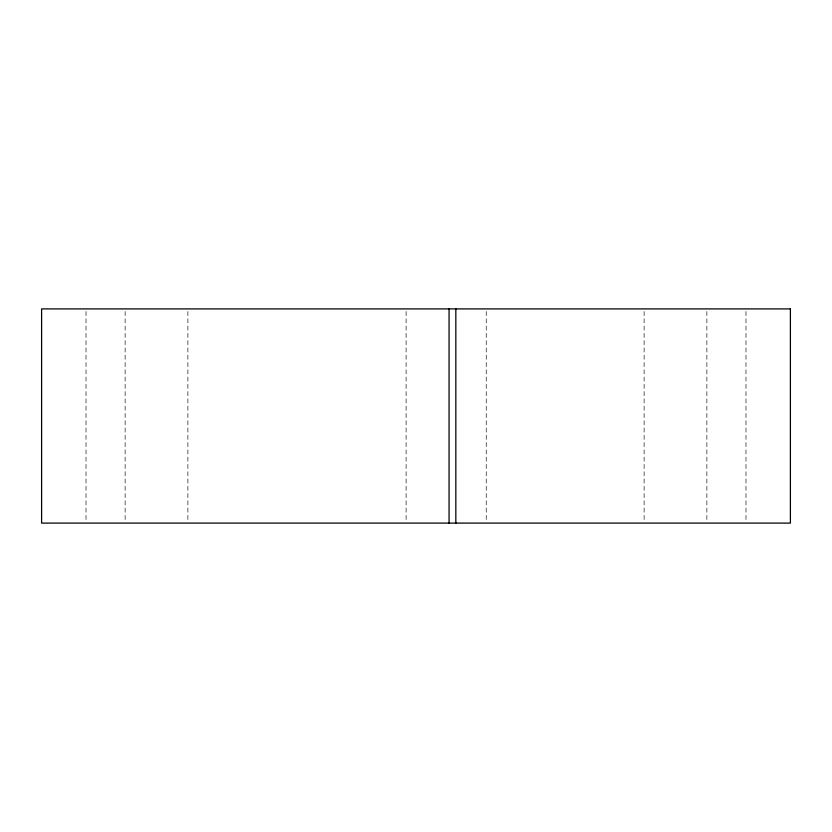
<?xml version="1.0" encoding="UTF-8"?>
<svg xmlns="http://www.w3.org/2000/svg" width="832" height="832" viewBox="0 0 832 832"><rect width="100%" height="100%" fill="white"/><g stroke="black" fill="none" stroke-linecap="round" stroke-linejoin="round"><path stroke-width="0.62" stroke-dasharray="4.16 3.12" d="M745.982 311.49L745.982 520.51M706.878 311.49L706.878 520.51M644.114 311.49L644.114 520.51M486.242 311.49L486.242 520.51M406.099 311.49L406.099 520.51M187.886 311.49L187.886 520.51M125.122 311.49L125.122 520.51M86.018 311.49L86.018 520.51"/><path stroke-width="1.25" d="M455.832 308.901L455.832 523.099M449.072 308.901L449.072 523.099M790.4 308.901L41.6 308.901L41.6 523.099L790.4 523.099L790.4 308.901"/></g></svg>
